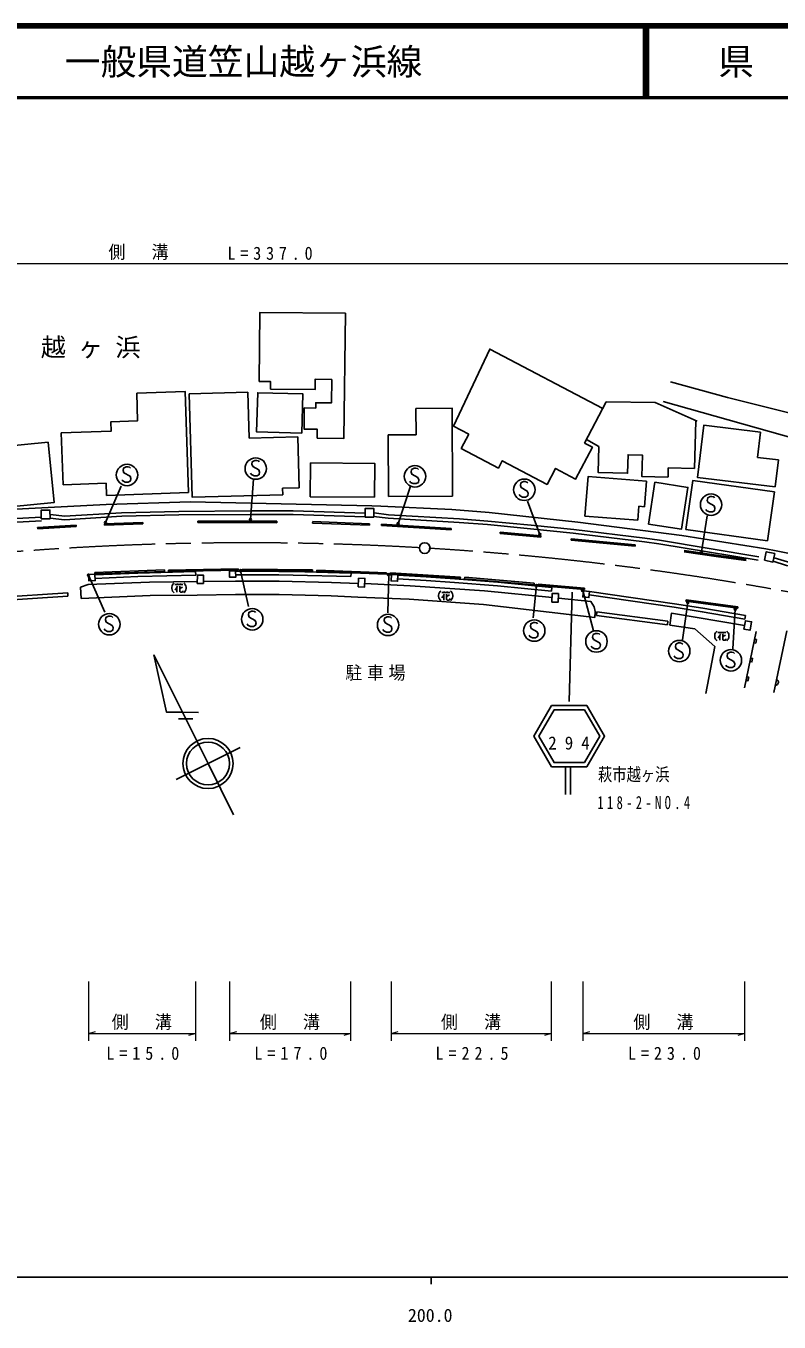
# Model space of a CAD drawing. Units: millimetres, scale not verified. Extents: x 40000 to 680000, y 20000 to 380000.
# Drawn here: x 211298 to 316640, y 198715 to 380000 of the extents above; entities that cross this region are included whole.
import ezdxf
from ezdxf.enums import TextEntityAlignment as Align

# ---------------------------------------------------------------- set-up
doc = ezdxf.new("R2010")
doc.units = ezdxf.units.MM
doc.header["$LTSCALE"] = 1000
doc.linetypes.add('CHAIN', pattern=[18.5, 12, -1.5, 3.5, -1.5])
for name, color, linetype, lineweight in [('M-BGD', 7, 'Continuous', 25), ('M-BMK', 2, 'CHAIN', 13), ('M-BMK-SRVR', 3, 'Continuous', 25), ('M-STR-HTXT', 7, 'Continuous', 13), ('M-STR-STRC', 7, 'Continuous', 25), ('M-TTL', 2, 'Continuous', 140), ('M-TTL-BAND', 7, 'Continuous', 25), ('M-TTL-LINE', 7, 'Continuous', 50)]:
    doc.layers.add(name, color=color, linetype=linetype, lineweight=lineweight)
doc.layers.add('M-BMK-HTXT', color=7, linetype='Continuous')
doc.layers.add('M-TTL-TXT', color=7, linetype='Continuous')
doc.styles.add('ＭＳ ゴシック', font='')
doc.styles.get('ＭＳ ゴシック').set_extended_font_data('MS Gothic')

msp = doc.modelspace()

# ---------------------------------------------------------------- linework, layer by layer
at = {"layer": 'M-BGD'}
for p, q in [((242352, 328790), (234143, 328554)), ((289445, 321654), (292473, 327411)), ((300418, 327453), (345593, 314735)), ((304795, 318085), (304983, 324737)), ((216242, 323078), (216498, 315817)), ((249518, 315397), (249312, 322549)), ((316557, 319300), (316095, 315525)), ((301144, 318188), (301106, 316867)), ((301144, 318188), (304795, 318085)), ((297818, 312758), (298100, 316324)), ((222574, 314329), (234060, 314734)), ((259670, 312900), (234326, 313429)), ((207398, 310948), (213446, 311275)), ((207425, 310448), (213473, 310776)), ((212938, 309856), (218334, 310194)), ((218334, 310194), (218346, 309995)), ((222280, 310364), (227640, 310555)), ((222280, 310364), (222287, 310164)), ((227647, 310355), (222287, 310164)), ((227640, 310555), (227647, 310355)), ((235350, 310743), (235349, 310543)), ((246399, 310519), (235349, 310543)), ((235350, 310743), (246400, 310719)), ((246400, 310719), (246399, 310519)), ((251408, 310676), (251400, 310476)), ((259338, 310158), (251400, 310476)), ((251408, 310676), (259346, 310358)), ((259346, 310358), (259338, 310158)), ((261030, 310317), (261018, 310117)), ((270761, 309528), (261018, 310117)), ((261030, 310317), (270773, 309728)), ((288490, 310616), (303034, 308744)), ((212938, 309856), (212950, 309657)), ((218346, 309995), (212950, 309657)), ((270773, 309728), (270761, 309528)), ((277650, 309217), (277632, 309018)), ((283299, 308488), (277632, 309018)), ((277650, 309217), (283318, 308687)), ((283318, 308687), (283299, 308488)), ((287557, 308265), (287538, 308066)), ((287557, 308265), (296522, 307413)), ((296503, 307214), (287538, 308066)), ((296522, 307413), (296503, 307214)), ((220926, 303558), (230664, 303911)), ((220926, 303558), (220933, 303358)), ((230672, 303711), (220933, 303358)), ((230664, 303911), (230672, 303711)), ((231260, 303896), (241002, 304069)), ((231260, 303896), (231263, 303696)), ((241006, 303869), (231263, 303696)), ((235037, 303685), (235050, 303185)), ((241002, 304069), (241006, 303869)), ((241598, 304025), (241596, 303825)), ((251375, 303727), (241596, 303825)), ((241598, 304025), (251377, 303927)), ((251377, 303927), (251375, 303727)), ((251981, 303896), (251973, 303696)), ((261716, 303316), (251973, 303696)), ((251981, 303896), (261724, 303516)), ((256756, 302976), (256768, 303476)), ((261724, 303516), (261716, 303316)), ((262278, 303506), (262266, 303306)), ((272049, 302718), (262266, 303306)), ((262278, 303506), (272061, 302917)), ((272061, 302917), (272049, 302718)), ((272671, 302881), (272654, 302681)), ((272671, 302881), (282403, 302039)), ((232141, 301885), (233261, 301885)), ((232421, 301485), (232421, 300805)), ((232501, 302005), (232501, 301765)), ((233221, 301525), (232821, 301325)), ((232901, 302005), (232901, 301765)), ((236096, 302317), (240607, 302359)), ((258719, 301996), (265019, 301701)), ((265019, 301701), (275419, 300979)), ((282386, 301840), (272654, 302681)), ((275419, 300979), (284895, 300062)), ((284828, 300947), (277242, 301703)), ((284878, 301445), (277292, 302200)), ((282403, 302039), (282386, 301840)), ((282945, 301939), (282927, 301740)), ((289404, 301156), (282927, 301740)), ((282945, 301939), (289422, 301355)), ((284878, 301445), (284828, 300947)), ((289422, 301355), (289404, 301156)), ((207190, 300078), (217139, 300727)), ((207223, 299579), (217171, 300228)), ((217139, 300727), (217171, 300228)), ((269452, 300775), (270572, 300775)), ((269732, 300375), (269732, 299695)), ((269812, 300895), (269812, 300655)), ((270532, 300415), (270132, 300215)), ((270212, 300895), (270212, 300655)), ((303638, 299743), (303611, 299545)), ((310858, 298564), (303611, 299545)), ((310885, 298762), (303638, 299743)), ((275287, 299083), (290891, 297266)), ((291157, 298051), (291091, 297556)), ((291091, 297556), (301021, 296244)), ((291157, 298051), (301086, 296740)), ((310885, 298762), (310858, 298564)), ((311935, 297525), (311849, 297033)), ((301086, 296740), (301021, 296244)), ((308072, 295156), (309192, 295156)), ((308352, 294756), (308352, 294076)), ((308432, 295276), (308432, 295036)), ((309152, 294796), (308752, 294596)), ((308832, 295276), (308832, 295036)), ((313453, 295296), (311826, 287405)), ((317735, 295416), (315912, 286749))]:
    msp.add_line(p, q, dxfattribs=at)
for points in [[(255978, 339802), (244020, 339938), (243910, 330272)], [(252024, 322343), (255778, 322300), (255978, 339802)], [(291984, 326480), (276168, 334801), (271119, 324033), (273245, 322914)], [(252024, 322343), (252038, 323595), (250203, 323616), (250237, 326570), (251832, 326552), (251840, 327299), (254031, 327274), (254068, 330546), (251749, 330572), (251733, 329137), (245508, 329208), (245520, 330254), (243910, 330272)], [(357203, 321488), (357154, 315765), (356717, 315667), (337348, 321048), (309416, 328040), (301445, 330242)], [(216242, 323078), (223243, 323325), (223196, 324643), (226927, 324774), (226790, 328648)], [(234060, 314734), (233560, 328887), (226790, 328648)], [(234143, 328554), (234559, 314068), (247232, 314433)], [(242352, 328790), (242537, 322354), (249312, 322549)], [(261984, 322796), (265863, 322815), (265845, 326500)], [(265845, 326500), (270922, 326525), (270984, 314250)], [(292473, 327411), (299317, 327318), (305176, 324732)], [(270984, 314250), (262028, 314204), (261984, 322796)], [(289445, 321654), (290530, 321083), (288188, 316630), (285371, 318112), (284193, 315874), (277914, 319177), (277383, 318167), (272186, 320901), (273245, 322914)], [(316095, 315525), (305214, 316856), (306105, 324139), (314061, 323166)], [(314061, 323166), (313632, 319658), (316557, 319300)], [(208235, 321164), (214407, 321782), (215251, 313349), (209078, 312732)], [(301071, 316868), (297453, 316971), (297538, 319957), (295513, 320014), (295440, 317425), (291328, 317541), (291431, 321155), (289707, 322153)], [(216498, 315817), (222514, 316029), (222574, 314329)], [(298100, 316324), (289921, 316971), (289484, 311453), (296884, 310868)], [(249518, 315397), (247206, 315331), (247232, 314433)], [(234326, 313429), (222538, 313057), (208989, 312349)], [(214743, 311670), (216695, 311421), (224690, 311918), (232691, 312108), (242687, 312171), (248689, 312179), (258761, 311832)], [(270881, 312360), (260934, 312843), (259670, 312900)], [(259995, 311891), (262003, 311639), (271937, 311049), (275922, 310752), (281945, 310177), (287911, 309572), (297858, 308338)], [(288490, 310616), (276114, 311960), (270881, 312360)], [(296884, 310868), (297039, 312820), (297818, 312758)], [(214680, 311174), (216678, 310919), (224711, 311418), (232698, 311608), (242687, 311671), (248681, 311679), (258743, 311332)], [(259932, 311395), (261957, 311141), (271900, 310551), (275879, 310254), (281895, 309680), (287855, 309075), (297796, 307842)], [(297861, 308337), (299893, 308073), (313812, 305762)], [(303034, 308744), (314790, 306847), (316249, 306597)], [(297796, 307842), (299820, 307579), (313730, 305269)], [(303351, 306438), (308167, 305748), (312033, 305217)], [(303379, 306636), (308194, 305947), (312060, 305415)], [(316249, 306597), (327865, 304263), (336489, 302365)], [(315791, 305128), (317700, 304554), (325606, 303137), (335347, 301053), (337324, 300628), (347024, 298244), (351035, 297178)], [(315935, 305607), (317816, 305041), (325702, 303628), (335452, 301542), (337436, 301116), (347152, 298727), (351164, 297661)], [(220936, 303232), (226951, 303472), (235037, 303685)], [(220956, 302733), (226967, 302972), (235050, 303185)], [(240669, 303229), (246661, 303211), (248682, 303173), (256756, 302976)], [(240671, 303729), (246671, 303711), (248695, 303672), (256768, 303476)], [(263309, 303161), (267299, 302943), (271288, 302647), (277292, 302200)], [(219008, 299915), (218942, 301482), (220026, 301859)], [(235234, 302301), (228601, 302220), (220026, 301859)], [(232021, 302085), (231941, 302005), (231821, 301845), (231741, 301685), (231701, 301485), (231701, 301325), (231741, 301125), (231821, 300965), (231941, 300805), (232021, 300725)], [(232501, 301645), (232421, 301485), (232341, 301365), (232261, 301245), (232141, 301125)], [(232821, 301645), (232821, 300885), (232901, 300805), (233181, 300805), (233261, 300885), (233261, 301005)], [(233381, 302085), (233461, 302005), (233581, 301845), (233661, 301685), (233701, 301485), (233701, 301325), (233661, 301125), (233581, 300965), (233461, 300805), (233381, 300725)], [(240607, 302359), (246740, 302356), (254062, 302167), (257816, 302013)], [(263282, 302662), (267262, 302444), (271251, 302148), (277255, 301702)], [(269332, 300975), (269252, 300895), (269132, 300735), (269052, 300575), (269012, 300375), (269012, 300215), (269052, 300015), (269132, 299855), (269252, 299695), (269332, 299615)], [(270692, 300975), (270772, 300895), (270892, 300735), (270972, 300575), (271012, 300375), (271012, 300215), (270972, 300015), (270892, 299855), (270772, 299695), (270692, 299615)], [(275287, 299083), (264912, 299804), (257738, 300114), (253998, 300268), (246715, 300456), (240627, 300459), (235257, 300402), (228653, 300321), (219008, 299915)], [(269812, 300535), (269732, 300375), (269652, 300255), (269572, 300135), (269452, 300015)], [(270132, 300535), (270132, 299775), (270212, 299695), (270492, 299695), (270572, 299775), (270572, 299895)], [(285766, 299944), (290327, 299491), (290784, 298765), (290923, 298122), (290891, 297266)], [(311849, 297033), (305891, 298069), (301957, 298683), (290072, 300408)], [(311935, 297525), (305968, 298563), (302031, 299177), (290144, 300902)], [(301375, 296186), (301579, 297860), (311787, 296127)], [(301375, 296186), (304856, 295657), (307649, 293194), (306394, 286636)], [(307952, 295356), (307872, 295276), (307752, 295116), (307672, 294956), (307632, 294756), (307632, 294596), (307672, 294396), (307752, 294236), (307872, 294076), (307952, 293996)], [(308432, 294916), (308352, 294756), (308272, 294636), (308192, 294516), (308072, 294396)], [(308752, 294916), (308752, 294156), (308832, 294076), (309112, 294076), (309192, 294156), (309192, 294276)], [(309312, 295356), (309392, 295276), (309512, 295116), (309592, 294956), (309632, 294756), (309632, 294596), (309592, 294396), (309512, 294236), (309392, 294076), (309312, 293996)], [(313132, 293736), (313376, 293686), (313477, 294175), (313233, 294226)], [(312589, 291106), (312834, 291055), (312935, 291545), (312690, 291595)], [(312046, 288475), (312291, 288425), (312392, 288915), (312147, 288965)], [(316133, 287802), (316234, 287814), (316322, 287844), (316417, 287906), (316480, 287975), (316531, 288062), (316558, 288187), (316546, 288288), (316516, 288376), (316454, 288471), (316385, 288534), (316298, 288585)]]:
    msp.add_lwpolyline(points, dxfattribs=at)
for points in [[(249885, 323025), (243565, 323207), (243724, 328702), (250043, 328520)], [(260070, 314068), (251067, 314159), (251115, 318888), (260117, 318797)], [(298366, 310313), (299279, 316172), (303895, 315452), (302982, 309594)], [(315029, 307992), (303616, 309590), (304573, 316421), (315986, 314823)], [(213446, 311062), (213427, 312263), (214653, 312282), (214671, 311081)], [(259944, 311296), (259959, 312507), (258757, 312522), (258743, 311311)], [(314580, 305279), (314838, 306454), (316042, 306189), (315783, 305014)], [(220058, 303254), (220104, 302373), (220987, 302420), (220941, 303301)], [(236119, 302011), (236148, 303160), (235284, 303181), (235255, 302033)], [(240629, 303808), (240643, 302900), (239779, 302887), (239764, 303794)], [(257784, 301547), (257832, 302753), (258711, 302718), (258664, 301512)], [(262417, 303282), (262365, 302382), (263277, 302329), (263329, 303229)], [(290144, 300902), (290044, 300042), (289172, 300144), (289272, 301004)], [(284860, 299427), (284911, 300639), (285787, 300602), (285735, 299390)], [(311717, 295629), (311933, 296814), (312802, 296656), (312586, 295471)]]:
    msp.add_lwpolyline(points, close=True, dxfattribs=at)
at = {"layer": 'M-BMK'}
for start, end in [(86.70807, 100.16165), (73.07144, 86.52759)]:
    msp.add_arc((242253, -112294), 420000, start, end, dxfattribs=at)
at = {"layer": 'M-BMK-SRVR'}
for p, q in [((236766, 276839), (229189, 292057)), ((234646, 283103), (232646, 283107)), ((236766, 276839), (241242, 279067)), ((236766, 276839), (232290, 274610)), ((240332, 269677), (236766, 276839))]:
    msp.add_line(p, q, dxfattribs=at)
msp.add_lwpolyline([(229189, 292057), (230964, 284004), (233200, 284000), (235437, 283996)], dxfattribs=at)
for centre, radius in [((267075, 306972), 750), ((236766, 276839), 3500), ((236766, 276839), 3000)]:
    msp.add_circle(centre, radius, dxfattribs=at)
at = {"layer": 'M-STR-HTXT'}
for p, q in [((69736, 346766), (399319, 346766)), ((220041, 246355), (220041, 238073)), ((235050, 238073), (235050, 246355)), ((239779, 246355), (239779, 238073)), ((256756, 238073), (256756, 246355)), ((262365, 246355), (262365, 238073)), ((284828, 238073), (284828, 246355)), ((289172, 246355), (289172, 238073)), ((311849, 238073), (311849, 246355)), ((220041, 239073), (221041, 239353)), ((239779, 239073), (240779, 239353)), ((262365, 239073), (263365, 239353)), ((289172, 239073), (290172, 239353)), ((220041, 239073), (235050, 239073)), ((235050, 239073), (234050, 238793)), ((239779, 239073), (256756, 239073)), ((256756, 239073), (255756, 238793)), ((262365, 239073), (284828, 239073)), ((284828, 239073), (283828, 238793)), ((289172, 239073), (311849, 239073)), ((311849, 239073), (310849, 238793))]:
    msp.add_line(p, q, dxfattribs=at)
at = {"layer": 'M-STR-STRC'}
for p, q in [((222426, 310541), (224612, 315614)), ((243116, 316604), (242704, 310966)), ((263359, 310374), (265084, 315614)), ((281461, 313536), (283179, 308880)), ((305797, 306453), (306595, 311458)), ((222336, 298000), (220041, 303186)), ((241326, 303806), (242424, 298792)), ((261918, 297901), (262039, 303262)), ((282693, 301714), (282252, 297209)), ((289169, 301029), (290702, 295411)), ((287686, 300815), (287297, 285520)), ((303132, 294141), (303871, 299362)), ((310518, 298422), (310157, 292855)), ((284817, 284938), (289767, 284938)), ((284817, 276365), (289767, 276365)), ((286781, 272484), (286781, 276365)), ((287465, 276365), (287465, 272484))]:
    msp.add_line(p, q, dxfattribs=at)
for points in [[(243926, 319048), (243806, 319168), (243566, 319228), (243326, 319228), (242966, 319048), (242906, 318688), (243026, 318388), (243866, 317908), (243986, 317608), (243926, 317248), (243626, 317068), (243206, 317068), (242846, 317248), (242726, 317428)], [(225916, 318157), (225796, 318277), (225556, 318337), (225316, 318337), (224956, 318157), (224896, 317797), (225016, 317497), (225856, 317017), (225976, 316717), (225916, 316357), (225616, 316177), (225196, 316177), (224836, 316357), (224716, 316537)], [(266191, 317959), (266071, 318079), (265831, 318139), (265591, 318139), (265231, 317959), (265171, 317599), (265291, 317299), (266131, 316819), (266251, 316519), (266191, 316159), (265891, 315979), (265471, 315979), (265111, 316159), (264991, 316339)], [(281489, 316079), (281369, 316199), (281129, 316259), (280889, 316259), (280529, 316079), (280469, 315719), (280589, 315419), (281429, 314939), (281549, 314639), (281489, 314279), (281189, 314099), (280769, 314099), (280409, 314279), (280289, 314459)], [(307613, 314001), (307493, 314121), (307253, 314181), (307013, 314181), (306653, 314001), (306593, 313641), (306713, 313341), (307553, 312861), (307673, 312561), (307613, 312201), (307313, 312021), (306893, 312021), (306533, 312201), (306413, 312381)], [(223442, 297278), (223322, 297398), (223082, 297458), (222842, 297458), (222482, 297278), (222422, 296918), (222542, 296618), (223382, 296138), (223502, 295838), (223442, 295478), (223142, 295298), (222722, 295298), (222362, 295478), (222242, 295658)], [(243431, 297971), (243311, 298091), (243071, 298151), (242831, 298151), (242471, 297971), (242411, 297611), (242531, 297311), (243371, 296831), (243491, 296531), (243431, 296171), (243131, 295991), (242711, 295991), (242351, 296171), (242231, 296351)], [(262430, 297179), (262310, 297299), (262070, 297359), (261830, 297359), (261470, 297179), (261410, 296819), (261530, 296519), (262370, 296039), (262490, 295739), (262430, 295379), (262130, 295199), (261710, 295199), (261350, 295379), (261230, 295559)], [(282874, 296387), (282754, 296507), (282514, 296567), (282274, 296567), (281914, 296387), (281854, 296027), (281974, 295727), (282814, 295247), (282934, 294947), (282874, 294587), (282574, 294407), (282154, 294407), (281794, 294587), (281674, 294767)], [(291581, 294865), (291461, 294985), (291221, 295045), (290981, 295045), (290621, 294865), (290561, 294505), (290681, 294205), (291521, 293725), (291641, 293425), (291581, 293065), (291281, 292885), (290861, 292885), (290501, 293065), (290381, 293245)], [(303160, 293518), (303040, 293638), (302800, 293698), (302560, 293698), (302200, 293518), (302140, 293158), (302260, 292858), (303100, 292378), (303220, 292078), (303160, 291718), (302860, 291538), (302440, 291538), (302080, 291718), (301960, 291898)], [(310384, 292231), (310264, 292351), (310024, 292411), (309784, 292411), (309424, 292231), (309364, 291871), (309484, 291571), (310324, 291091), (310444, 290791), (310384, 290431), (310084, 290251), (309664, 290251), (309304, 290431), (309184, 290611)], [(284817, 276365), (282342, 280652), (284817, 284938)], [(289767, 284938), (292242, 280652), (289767, 276365)]]:
    msp.add_lwpolyline(points, dxfattribs=at)
msp.add_lwpolyline([(289420, 276965), (291549, 280652), (289420, 284338), (285163, 284338), (283035, 280652), (285163, 276965)], close=True, dxfattribs=at)
for centre, radius in [((243446, 318088), 1500), ((225436, 317197), 1500), ((265711, 316999), 1500), ((281009, 315119), 1500), ((307133, 313041), 1500), ((222426, 310541), 150), ((222426, 310541), 90), ((222426, 310541), 30), ((242704, 310966), 150), ((242704, 310966), 90), ((242704, 310966), 30), ((263359, 310374), 150), ((263359, 310374), 90), ((263359, 310374), 30), ((283179, 308880), 150), ((283179, 308880), 90), ((283179, 308880), 30), ((305797, 306453), 150), ((305797, 306453), 90), ((305797, 306453), 30), ((220041, 303186), 150), ((220041, 303186), 90), ((220041, 303186), 30), ((241326, 303806), 150), ((241326, 303806), 90), ((241326, 303806), 30), ((262039, 303262), 150), ((262039, 303262), 90), ((262039, 303262), 30), ((282693, 301714), 150), ((282693, 301714), 90), ((282693, 301714), 30), ((289169, 301029), 150), ((289169, 301029), 90), ((289169, 301029), 30), ((303871, 299362), 150), ((303871, 299362), 90), ((303871, 299362), 30), ((222962, 296318), 1500), ((242951, 297011), 1500), ((261950, 296219), 1500), ((310518, 298422), 150), ((310518, 298422), 90), ((310518, 298422), 30), ((282394, 295427), 1500), ((291101, 293905), 1500), ((302680, 292558), 1500), ((309904, 291271), 1500)]:
    msp.add_circle(centre, radius, dxfattribs=at)
at = {"layer": 'M-TTL'}
msp.add_line((680000, 380000), (40000, 380000), dxfattribs=at)
at = {"layer": 'M-TTL-BAND'}
for p, q in [((40000, 205000), (579000, 205000)), ((268000, 205000), (268000, 204000))]:
    msp.add_line(p, q, dxfattribs=at)
at = {"layer": 'M-TTL-LINE'}
for p, q in [((297750, 380000), (297750, 370000)), ((298250, 380000), (298250, 370000)), ((40000, 370000), (680000, 370000))]:
    msp.add_line(p, q, dxfattribs=at)

# ---------------------------------------------------------------- texts
at = {"layer": 'M-BMK-HTXT', "attachment_point": 7, "style": 'ＭＳ ゴシック'}
for s, insert, char_height in [('\\T1.49;越ヶ浜', (213384, 333488), 2566), ('\\T1.27;\\W0.95;駐車場', (255981, 288406), 1833)]:
    msp.add_mtext(s, dxfattribs=dict(at, insert=insert, char_height=char_height))
at = {"layer": 'M-STR-HTXT', "char_height": 1833, "attachment_point": 7, "style": 'ＭＳ ゴシック'}
for s, insert in [('\\T1.27;\\W0.95;側\u3000溝', (222840, 347266)), ('\\T1.6;\\W0.9;L=337.0', (239499, 347266)), ('\\T1.27;\\W0.95;側\u3000溝', (223295, 239573)), ('\\T1.27;\\W0.95;側\u3000溝', (244017, 239573)), ('\\T1.27;\\W0.95;側\u3000溝', (269347, 239573)), ('\\T1.27;\\W0.95;側\u3000溝', (296260, 239573)), ('\\T1.62;\\W0.9;L=15.0', (222535, 235370)), ('\\T1.62;\\W0.9;L=17.0', (243257, 235370)), ('\\T1.62;\\W0.9;L=22.5', (268586, 235370)), ('\\T1.62;\\W0.9;L=23.0', (295500, 235370))]:
    msp.add_mtext(s, dxfattribs=dict(at, insert=insert))
at = {"layer": 'M-STR-STRC', "style": 'ＭＳ ゴシック', "width": 0.8}
msp.add_text('萩市越ヶ浜', height=1833, dxfattribs=at).set_placement((291311, 273848), align=Align.BOTTOM_LEFT)
at = {"layer": 'M-STR-STRC', "char_height": 1833, "attachment_point": 7, "style": 'ＭＳ ゴシック'}
for s, insert in [('\\T1.95;\\W0.95;294', (284354, 278764)), ('\\T1.54;\\W0.7;118-2-NO.4', (291228, 270436))]:
    msp.add_mtext(s, dxfattribs=dict(at, insert=insert))
at = {"layer": 'M-TTL-BAND', "style": 'ＭＳ ゴシック'}
msp.add_text('200.0', height=1833, dxfattribs=at).set_placement((267844, 198195), align=Align.BOTTOM_CENTER)
at = {"layer": 'M-TTL-TXT', "style": 'ＭＳ ゴシック'}
msp.add_text('一般県道笠山越ヶ浜線', height=3666, dxfattribs=at).set_placement((216734, 375000), align=Align.MIDDLE_LEFT)
msp.add_text('県\u3000名', height=3666, dxfattribs=at).set_placement((315625, 375000), align=Align.MIDDLE_CENTER)

doc.saveas('drawing.dxf')
